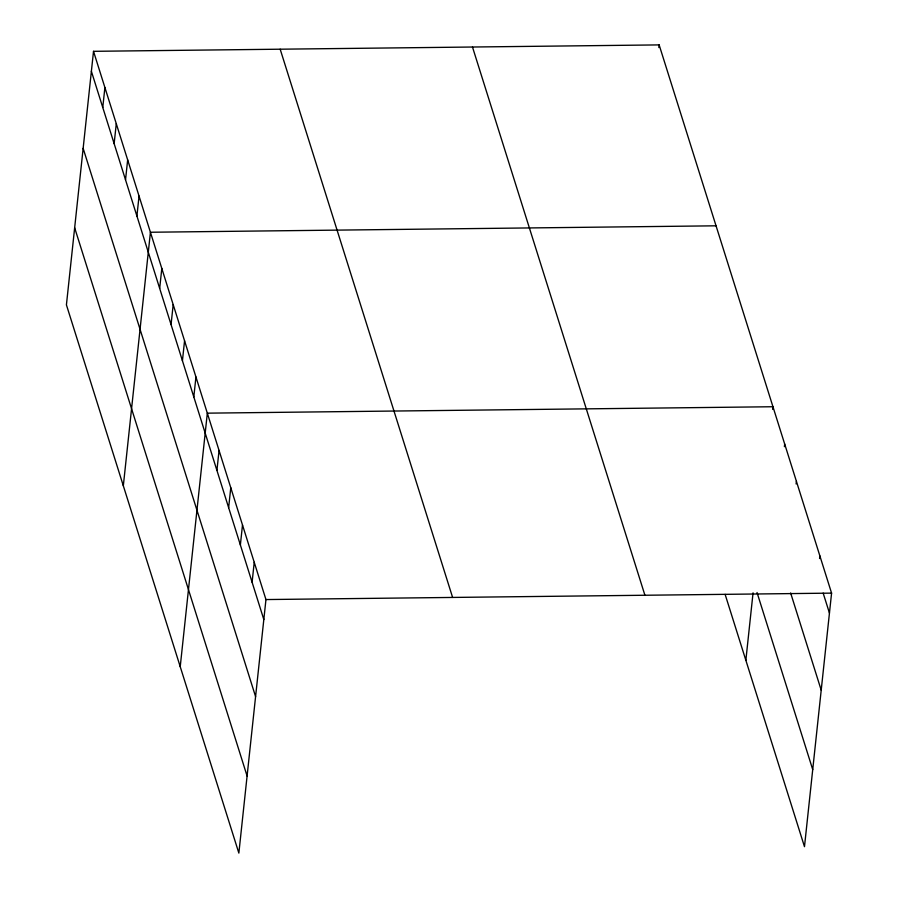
<?xml version="1.0" encoding="UTF-8"?>
<svg xmlns="http://www.w3.org/2000/svg" width="898" height="898" viewBox="0 0 898 898"><rect width="100%" height="100%" fill="white"/><g stroke="black" fill="none" stroke-linecap="round" stroke-linejoin="round"><path stroke-width="1.35" d="M93.515 51.321L66.418 304.871L238.857 853.1L265.954 599.561L93.515 51.321L659.143 44.9L831.582 593.129L804.485 846.679L725.124 594.375M102.765 107.468L104.898 87.51M114.147 143.646L116.28 123.688M125.529 179.825L127.662 159.878M136.911 216.014L139.044 196.056M123.329 485.784L150.426 232.245L716.043 225.813M159.676 288.381L161.808 268.423M171.058 324.56L173.191 304.613M182.429 360.749L184.561 340.791M193.811 396.927L195.944 376.969M180.229 666.698L207.326 413.159L772.954 406.738L772.662 409.398M216.923 470.395L219.056 450.437M228.642 507.673L230.775 487.715M240.372 544.951L242.505 524.993M252.102 582.23L254.235 562.283M658.851 47.56L659.143 44.9M745.856 660.277L753.063 592.826M784.392 446.676L784.672 444.016M796.111 483.955L796.403 481.294M819.571 558.511L819.852 555.851M265.954 599.561L831.582 593.129M823.163 593.118L829.449 613.087M790.633 592.983L821.21 690.169M757.025 592.512L812.724 769.597M472.483 47.022L644.921 595.251M280.176 49.199L452.614 597.439M91.383 71.279L263.821 619.508M83.144 148.361L255.582 696.601M74.657 227.778L247.096 776.018"/></g></svg>
